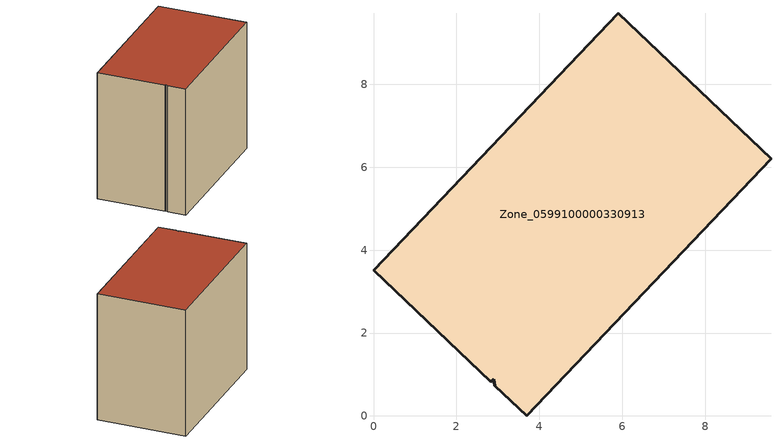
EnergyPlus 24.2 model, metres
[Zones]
Zone_0599100000330913
 floor ground (C_G): 3.7,0 2.93,0.73 2.9,0.88 2.83,0.83 0,3.52 5.9,9.72 9.59,6.2 z3.23
 wall outside (C_F): 3.7,0 9.59,6.2 5.9,9.72 0,3.52 2.83,0.83 2.9,0.88 2.93,0.73 3.7,0 z3.23:10.72
 roof outside (C_R): 2.93,0.73 3.7,0 9.59,6.2 5.9,9.72 0,3.52 2.83,0.83 2.9,0.88 z10.72
[BUILDING]
Pand.0599100000330913: North Axis=0; Terrain=City; Loads Convergence Tolerance Value=0.04; Temperature Convergence Tolerance Value=0.4; Solar Distribution=FullExterior; Maximum Number of Warmup Days=25; Minimum Number of Warmup Days=1
[Site:Location]
Rotterdam.The.Hague.AP_ZH_NLD Design_Conditions: Latitude=51.96; Longitude=4.45; Time Zone=1; Elevation=-4.5
[SITE:GROUNDTEMPERATURE:BUILDINGSURFACE]
18, 18, 18, 18, 18, 18, 18, 18, 18, 18, 18, 18
[MATERIAL] Thermal Absorptance=0.9; Solar Absorptance=0.7; Visible Absorptance=0.7
Name | Roughness | Thickness | Conductivity | Density | Specific Heat
G.TI.1975-1991 | MediumSmooth | 0.15 | 0.288461 | 540 | 1210
F.TI.1975-1991 | Rough | 0.3 | 0.230769 | 1920 | 840
R.TI.1975-1991 | MediumRough | 0.2 | 0.153846 | 1500 | 1000
[CONSTRUCTION]
C_G: G.TI.1975-1991
C_F: F.TI.1975-1991
C_R: R.TI.1975-1991
[ZONE]
Zone_0599100000330913: Type=1; Multiplier=1; Ceiling Height=Autocalculate; Volume=Autocalculate; Floor Area=autocalculate; Part of Total Floor Area=Yes
[ZONEINFILTRATION:DESIGNFLOWRATE]
Infil_Zone_0599100000330913: Zone or ZoneList or Space or SpaceList=Zone_0599100000330913; Schedule=AlwaysOn; Design Flow Rate Calculation Method=Flow/Area; Flow Rate per Floor Area=0.003; Constant Term Coefficient=1; Temperature Term Coefficient=0; Velocity Term Coefficient=0; Velocity Squared Term Coefficient=0
[HVACTEMPLATE:ZONE:IDEALLOADSAIRSYSTEM]
Zone_0599100000330913: Maximum Heating Supply Air Temperature=50; Minimum Cooling Supply Air Temperature=13; Maximum Heating Supply Air Humidity Ratio=0.0156; Minimum Cooling Supply Air Humidity Ratio=0.0077; Heating Limit=NoLimit; Cooling Limit=NoLimit; Dehumidification Control Type=ConstantSensibleHeatRatio; Cooling Sensible Heat Ratio=0.7; Dehumidification Setpoint=60; Humidification Control Type=None; Humidification Setpoint=30; Outdoor Air Method=None; Outdoor Air Flow Rate per Person=0.00944; Outdoor Air Flow Rate per Zone Floor Area=0; Outdoor Air Flow Rate per Zone=0; Demand Controlled Ventilation Type=None; Outdoor Air Economizer Type=NoEconomizer; Heat Recovery Type=None; Sensible Heat Recovery Effectiveness=0.7; Latent Heat Recovery Effectiveness=0.65
[ZONECONTROL:THERMOSTAT]
ThermostatControl_Zone_0599100000330913: Zone or ZoneList=Zone_0599100000330913; Control Type Schedule=DualSetpointControlType; Control 1=Thermostat_Zone_0599100000330913; Temperature Difference Between Cutout And Setpoint=0
[THERMOSTATSETPOINT:DUALSETPOINT]
Thermostat_Zone_0599100000330913: Heating Setpoint Temperature Schedule=HeatingSetpoint_Zone_0599100000330913; Cooling Setpoint Temperature Schedule=CoolingSetpoint_Zone_0599100000330913
[SCHEDULE:COMPACT]
HeatingSetpoint_Zone_0599100000330913: Through: 12/31, For: AllDays, Until: 24:00, 21
CoolingSetpoint_Zone_0599100000330913: Through: 12/31, For: AllDays, Until: 24:00, 24
DualSetpointControlType: Through: 12/31, For: AllDays, Until: 24:00, 4
AlwaysOn: Through: 12/31, For: AllDays, Until: 24:00, 1
